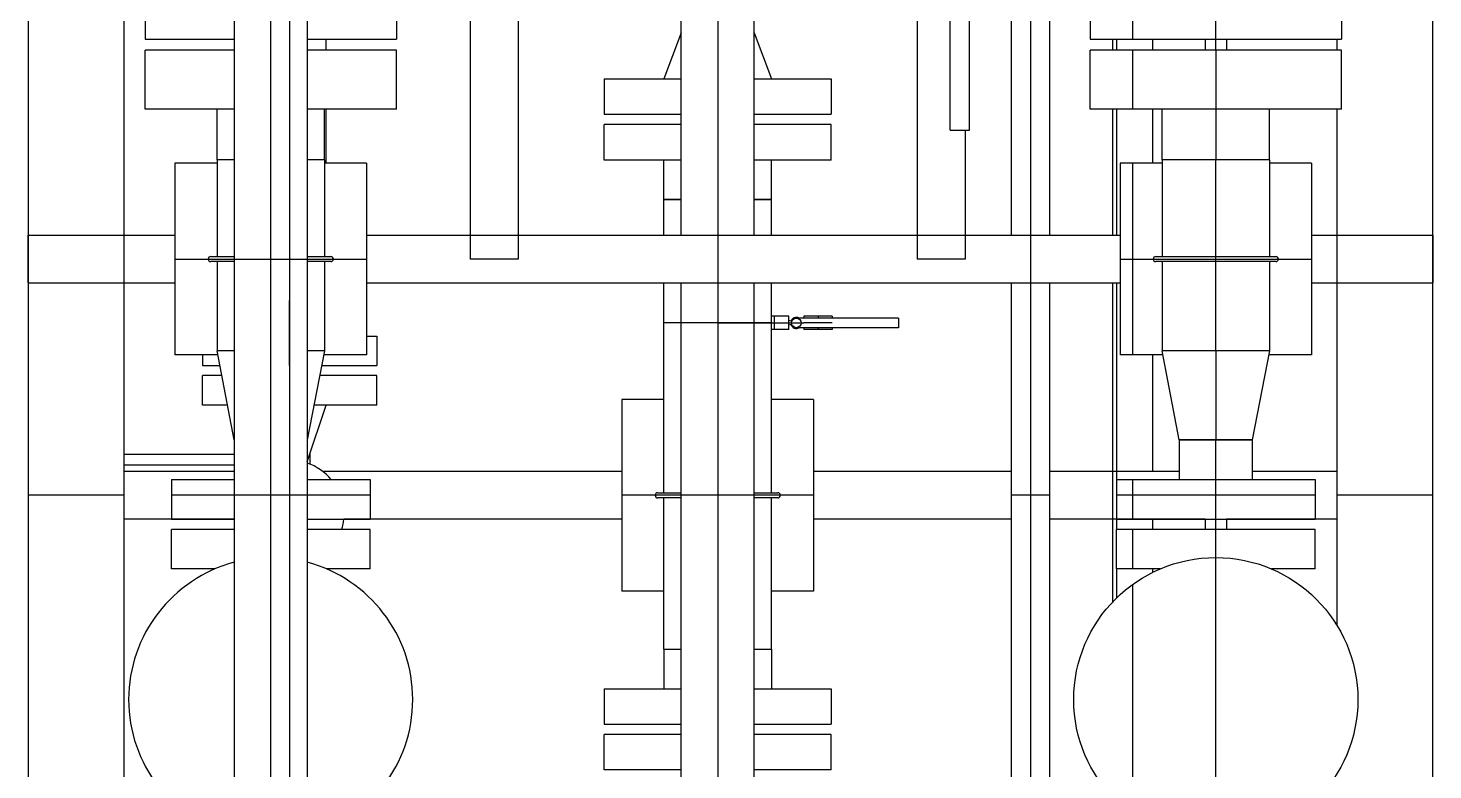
# Model space of a CAD drawing. Header units: inches. Extents: x 517790 to 538444, y 301815 to 302461.
# Drawn here: x 517889.126 to 517891.202, y 302328.835 to 302329.931 of the extents above; entities that cross this region are included whole.
import ezdxf

# ---------------------------------------------------------------- set-up
doc = ezdxf.new("R2010")
doc.units = ezdxf.units.IN
doc.header["$MEASUREMENT"] = 0
doc.layers.add('硅胶总平面底图 工艺装置区', color=253, linetype='Continuous')

msp = doc.modelspace()

# ---------------------------------------------------------------- linework, layer by layer
at = {"layer": '硅胶总平面底图 工艺装置区', "color": 253, "linetype": 'Continuous', "lineweight": -3}
for p, q in [((517891.2023, 302326.2861), (517891.2023, 302332.9497)), ((517889.2671, 302332.2629), (517889.2671, 302326.7808)), ((517889.1255, 302332.2275), (517889.1255, 302326.7808)), ((517890.44, 302331.2003), (517890.44, 302329.5901)), ((517889.4303, 302331.1725), (517889.4303, 302327.0084)), ((517889.4842, 302327.0084), (517889.4842, 302331.1725)), ((517889.5382, 302331.1725), (517889.5382, 302327.0084)), ((517889.5122, 302330.7207), (517889.5122, 302329.5288)), ((517890.8814, 302329.9152), (517890.8814, 302330.5866)), ((517890.0911, 302329.6255), (517890.0911, 302330.4962)), ((517890.145, 302330.4962), (517890.145, 302329.6255)), ((517890.199, 302329.6255), (517890.199, 302330.4962)), ((517889.7792, 302330.3765), (517889.7792, 302329.5901)), ((517889.5126, 302326.2861), (517889.5126, 302330.2887)), ((517890.4887, 302329.7808), (517890.4887, 302330.1112)), ((517890.517, 302329.7808), (517890.517, 302330.1112)), ((517889.85, 302330.0602), (517889.85, 302329.5901)), ((517889.2984, 302330.0021), (517889.2984, 302329.9152)), ((517889.6701, 302330.0021), (517889.6701, 302329.9152)), ((517890.5791, 302329.6255), (517890.5791, 302329.9938)), ((517890.6076, 302329.9938), (517890.6076, 302329.6255)), ((517890.6361, 302329.6255), (517890.6361, 302329.9938)), ((517890.6955, 302330.0021), (517890.6955, 302329.9152)), ((517890.7586, 302329.9152), (517890.7586, 302330.0021)), ((517891.0672, 302330.0021), (517891.0672, 302329.9152)), ((517890.0911, 302329.9247), (517890.0656, 302329.8564)), ((517890.199, 302329.9247), (517890.2245, 302329.8564)), ((517889.2984, 302329.9152), (517889.4303, 302329.9152)), ((517889.5382, 302329.9152), (517889.6701, 302329.9152)), ((517889.5662, 302329.8987), (517889.5662, 302329.9152)), ((517890.6955, 302329.9152), (517890.8814, 302329.9152)), ((517890.7289, 302329.8987), (517890.7289, 302329.9152)), ((517890.7346, 302329.9152), (517890.7346, 302329.8987)), ((517890.7884, 302329.8987), (517890.7884, 302329.9152)), ((517890.8656, 302329.9152), (517890.8656, 302329.8987)), ((517890.8814, 302329.9152), (517891.0672, 302329.9152)), ((517890.8814, 302329.8987), (517890.8814, 302329.9152)), ((517890.8971, 302329.9152), (517890.8971, 302329.8987)), ((517891.0607, 302329.8987), (517891.0607, 302329.9152)), ((517889.4303, 302329.8987), (517889.2984, 302329.8987)), ((517889.2984, 302329.8118), (517889.2984, 302329.8987)), ((517889.6701, 302329.8987), (517889.5382, 302329.8987)), ((517889.6701, 302329.8118), (517889.6701, 302329.8987)), ((517890.8814, 302329.8987), (517890.6955, 302329.8987)), ((517890.6955, 302329.8118), (517890.6955, 302329.8987)), ((517890.7586, 302329.8118), (517890.7586, 302329.8987)), ((517890.8814, 302329.8987), (517890.8814, 302329.7369)), ((517891.0672, 302329.8987), (517890.8814, 302329.8987)), ((517891.0672, 302329.8118), (517891.0672, 302329.8987)), ((517889.9772, 302329.8564), (517890.0911, 302329.8564)), ((517889.9772, 302329.8564), (517889.9772, 302329.804)), ((517890.0656, 302329.8564), (517890.0911, 302329.8564)), ((517890.199, 302329.8564), (517890.2245, 302329.8564)), ((517890.199, 302329.8564), (517890.3129, 302329.8564)), ((517890.3129, 302329.8564), (517890.3129, 302329.804)), ((517889.4303, 302329.8118), (517889.2984, 302329.8118)), ((517889.4048, 302329.7369), (517889.4048, 302329.8118)), ((517889.6701, 302329.8118), (517889.5382, 302329.8118)), ((517889.5637, 302329.7369), (517889.5637, 302329.8118)), ((517889.5662, 302329.7317), (517889.5662, 302329.8118)), ((517889.9772, 302329.804), (517890.0911, 302329.804)), ((517890.199, 302329.804), (517890.3129, 302329.804)), ((517890.8814, 302329.8118), (517890.6955, 302329.8118)), ((517890.7289, 302329.6255), (517890.7289, 302329.8118)), ((517890.7346, 302329.8118), (517890.7346, 302329.6255)), ((517890.7884, 302329.7317), (517890.7884, 302329.8118)), ((517890.8019, 302329.7369), (517890.8019, 302329.8118)), ((517891.0672, 302329.8118), (517890.8814, 302329.8118)), ((517890.9608, 302329.7369), (517890.9608, 302329.8118)), ((517891.0607, 302329.0481), (517891.0607, 302329.8118)), ((517890.0911, 302329.7889), (517889.9772, 302329.7889)), ((517889.9772, 302329.7364), (517889.9772, 302329.7889)), ((517890.3129, 302329.7889), (517890.199, 302329.7889)), ((517890.3129, 302329.7364), (517890.3129, 302329.7889)), ((517890.4887, 302329.7808), (517890.517, 302329.7808)), ((517890.5108, 302329.7808), (517890.5108, 302329.5901)), ((517889.4303, 302329.7369), (517889.4048, 302329.7369)), ((517889.4303, 302329.7369), (517889.4048, 302329.7369)), ((517889.4048, 302329.7369), (517889.4048, 302329.5939)), ((517889.5637, 302329.7369), (517889.5382, 302329.7369)), ((517889.5637, 302329.7369), (517889.5382, 302329.7369)), ((517889.5637, 302329.7369), (517889.5637, 302329.5939)), ((517890.0911, 302329.7364), (517889.9772, 302329.7364)), ((517890.0656, 302329.6781), (517890.0656, 302329.7364)), ((517890.3129, 302329.7364), (517890.199, 302329.7364)), ((517890.2245, 302329.6781), (517890.2245, 302329.7364)), ((517890.8814, 302329.7369), (517890.8019, 302329.7369)), ((517890.9608, 302329.7369), (517890.8019, 302329.7369)), ((517890.8019, 302329.7369), (517890.8019, 302329.5939)), ((517890.9608, 302329.7369), (517890.8814, 302329.7369)), ((517890.8814, 302329.5939), (517890.8814, 302329.7369)), ((517890.9608, 302329.7369), (517890.9608, 302329.5939)), ((517889.3426, 302329.7317), (517889.3426, 302329.4485)), ((517889.4048, 302329.7317), (517889.3426, 302329.7317)), ((517889.6258, 302329.7317), (517889.5637, 302329.7317)), ((517889.6258, 302329.7317), (517889.6258, 302329.4485)), ((517890.7398, 302329.7317), (517890.7398, 302329.4485)), ((517890.8019, 302329.7317), (517890.7398, 302329.7317)), ((517890.7586, 302329.4485), (517890.7586, 302329.7317)), ((517891.023, 302329.7317), (517890.9608, 302329.7317)), ((517891.023, 302329.7317), (517891.023, 302329.4485)), ((517890.0911, 302329.6781), (517890.0656, 302329.6781)), ((517890.0656, 302329.6781), (517890.0911, 302329.6781)), ((517890.0656, 302329.6255), (517890.0656, 302329.6781)), ((517890.2245, 302329.6781), (517890.199, 302329.6781)), ((517890.199, 302329.6781), (517890.2245, 302329.6781)), ((517890.2245, 302329.6255), (517890.2245, 302329.6781)), ((517889.1255, 302329.5547), (517889.1255, 302329.6255)), ((517889.1255, 302329.6255), (517889.3426, 302329.6255)), ((517889.6258, 302329.6255), (517890.7398, 302329.6255)), ((517890.145, 302329.6255), (517890.145, 302329.5547)), ((517890.6076, 302329.6255), (517890.6076, 302329.5547)), ((517891.023, 302329.6255), (517891.2023, 302329.6255)), ((517891.2023, 302329.6255), (517891.2023, 302329.5547)), ((517889.3426, 302329.5901), (517889.6258, 302329.5901)), ((517889.3955, 302329.5939), (517889.4303, 302329.5939)), ((517889.5382, 302329.5939), (517889.573, 302329.5939)), ((517889.85, 302329.5901), (517889.7792, 302329.5901)), ((517890.5108, 302329.5901), (517890.44, 302329.5901)), ((517890.7398, 302329.5901), (517891.023, 302329.5901)), ((517890.7926, 302329.5939), (517890.9701, 302329.5939)), ((517890.8814, 302329.5863), (517890.8814, 302329.5939)), ((517889.4303, 302329.5863), (517889.3955, 302329.5863)), ((517889.4048, 302329.5863), (517889.4048, 302329.4545)), ((517889.573, 302329.5863), (517889.5382, 302329.5863)), ((517889.5637, 302329.5863), (517889.5637, 302329.4545)), ((517890.9701, 302329.5863), (517890.7926, 302329.5863)), ((517890.8019, 302329.5863), (517890.8019, 302329.4545)), ((517890.8814, 302329.4545), (517890.8814, 302329.5863)), ((517890.9608, 302329.5863), (517890.9608, 302329.4545)), ((517889.1255, 302329.5547), (517889.3426, 302329.5547)), ((517889.6258, 302329.5547), (517890.7398, 302329.5547)), ((517890.0656, 302329.4957), (517890.0656, 302329.5547)), ((517890.0911, 302328.7846), (517890.0911, 302329.5547)), ((517890.145, 302329.5547), (517890.145, 302328.7991)), ((517890.199, 302328.7846), (517890.199, 302329.5547)), ((517890.2245, 302329.4957), (517890.2245, 302329.5547)), ((517890.5791, 302328.7846), (517890.5791, 302329.5547)), ((517890.6076, 302329.5547), (517890.6076, 302328.7846)), ((517890.6361, 302328.7846), (517890.6361, 302329.5547)), ((517890.7289, 302329.0832), (517890.7289, 302329.5547)), ((517890.7346, 302329.5547), (517890.7346, 302329.2641)), ((517891.023, 302329.5547), (517891.2023, 302329.5547)), ((517889.5122, 302329.4329), (517889.5122, 302329.5288)), ((517890.2501, 302329.5058), (517890.2245, 302329.5058)), ((517890.2284, 302329.5058), (517890.2284, 302329.4857)), ((517890.2501, 302329.4857), (517890.2501, 302329.5058)), ((517890.2724, 302329.5058), (517890.2724, 302329.5028)), ((517890.3143, 302329.5058), (517890.2724, 302329.5058)), ((517890.2941, 302329.5028), (517890.2941, 302329.5058)), ((517890.3143, 302329.5058), (517890.3143, 302329.5028)), ((517890.2245, 302329.4957), (517890.0656, 302329.4957)), ((517890.0656, 302329.2446), (517890.0656, 302329.4957)), ((517890.145, 302329.4957), (517890.181, 302329.4957)), ((517890.181, 302329.4957), (517890.2245, 302329.4957)), ((517890.181, 302329.4957), (517890.181, 302329.4957)), ((517890.181, 302329.4957), (517890.181, 302329.4957)), ((517890.2245, 302329.4957), (517890.2284, 302329.4957)), ((517890.2245, 302329.2446), (517890.2245, 302329.4957)), ((517890.2501, 302329.4857), (517890.2245, 302329.4857)), ((517890.2284, 302329.4957), (517890.2501, 302329.4957)), ((517890.2534, 302329.4981), (517890.2501, 302329.4991)), ((517890.2501, 302329.4957), (517890.2724, 302329.4957)), ((517890.2534, 302329.4933), (517890.2501, 302329.4923)), ((517890.4123, 302329.5028), (517890.2612, 302329.5028)), ((517890.4123, 302329.4886), (517890.2612, 302329.4886)), ((517890.3143, 302329.4957), (517890.2724, 302329.4957)), ((517890.2724, 302329.4957), (517890.2724, 302329.4957)), ((517890.2724, 302329.4957), (517890.2724, 302329.4957)), ((517890.2724, 302329.4886), (517890.2724, 302329.4857)), ((517890.3143, 302329.4857), (517890.2724, 302329.4857)), ((517890.2941, 302329.4857), (517890.2941, 302329.4886)), ((517890.3143, 302329.4886), (517890.3143, 302329.4857)), ((517890.4123, 302329.5028), (517890.4123, 302329.4957)), ((517890.4123, 302329.4957), (517890.4123, 302329.4886)), ((517889.6258, 302329.4763), (517889.6411, 302329.4763)), ((517889.6411, 302329.4763), (517889.6411, 302329.4329)), ((517889.406, 302329.4485), (517889.3426, 302329.4485)), ((517889.3833, 302329.4485), (517889.3833, 302329.4329)), ((517889.4303, 302329.4545), (517889.4048, 302329.4545)), ((517889.4303, 302329.3226), (517889.4048, 302329.4545)), ((517889.4303, 302329.4545), (517889.4048, 302329.4545)), ((517889.5637, 302329.4545), (517889.5382, 302329.4545)), ((517889.5637, 302329.4545), (517889.5382, 302329.3226)), ((517889.5637, 302329.4545), (517889.5382, 302329.4545)), ((517889.6258, 302329.4485), (517889.5625, 302329.4485)), ((517890.8031, 302329.4485), (517890.7398, 302329.4485)), ((517890.7884, 302329.2762), (517890.7884, 302329.4485)), ((517890.8814, 302329.4545), (517890.8019, 302329.4545)), ((517890.8274, 302329.3226), (517890.8019, 302329.4545)), ((517890.9608, 302329.4545), (517890.8019, 302329.4545)), ((517890.8814, 302329.4545), (517890.8814, 302329.3226)), ((517890.9608, 302329.4545), (517890.8814, 302329.4545)), ((517890.9608, 302329.4545), (517890.9353, 302329.3226)), ((517891.023, 302329.4485), (517890.9596, 302329.4485)), ((517889.3833, 302329.4329), (517889.409, 302329.4329)), ((517889.5595, 302329.4329), (517889.6411, 302329.4329)), ((517889.4119, 302329.4178), (517889.3833, 302329.4178)), ((517889.3833, 302329.3743), (517889.3833, 302329.4178)), ((517889.5122, 302329.4178), (517889.5122, 302329.0073)), ((517889.6411, 302329.4178), (517889.5566, 302329.4178)), ((517889.6411, 302329.3743), (517889.6411, 302329.4178)), ((517890.0034, 302329.3824), (517890.0034, 302329.0992)), ((517890.0656, 302329.3824), (517890.0034, 302329.3824)), ((517890.2866, 302329.3824), (517890.2245, 302329.3824)), ((517890.2866, 302329.3824), (517890.2866, 302329.0992)), ((517889.4203, 302329.3743), (517889.3833, 302329.3743)), ((517889.5382, 302329.2904), (517889.5662, 302329.3743)), ((517889.5662, 302329.3743), (517889.5482, 302329.3743)), ((517889.6411, 302329.3743), (517889.5482, 302329.3743)), ((517890.8814, 302329.3226), (517890.8274, 302329.3226)), ((517890.8274, 302329.3226), (517890.8814, 302329.3226)), ((517890.8274, 302329.3226), (517890.8274, 302329.2641)), ((517890.9353, 302329.3226), (517890.8814, 302329.3226)), ((517890.8814, 302329.2056), (517890.8814, 302329.3226)), ((517890.8814, 302329.3226), (517890.9353, 302329.3226)), ((517890.9353, 302329.3226), (517890.9353, 302329.2641)), ((517889.2671, 302329.3017), (517889.4303, 302329.3017)), ((517889.5423, 302329.2869), (517889.5423, 302329.3027)), ((517889.2671, 302329.2857), (517889.4303, 302329.2857)), ((517889.4303, 302329.2762), (517889.2671, 302329.2762)), ((517889.3374, 302329.2641), (517889.4303, 302329.2641)), ((517889.3374, 302329.2641), (517889.3374, 302329.2056)), ((517889.5382, 302329.2641), (517889.6311, 302329.2641)), ((517890.0034, 302329.2762), (517889.561, 302329.2762)), ((517889.6311, 302329.2641), (517889.6311, 302329.2056)), ((517890.5791, 302329.2762), (517890.2866, 302329.2762)), ((517890.8274, 302329.2762), (517890.6361, 302329.2762)), ((517890.7345, 302329.2641), (517890.8814, 302329.2641)), ((517890.7345, 302329.2641), (517890.7345, 302329.2056)), ((517890.7586, 302329.2056), (517890.7586, 302329.2641)), ((517890.8814, 302329.2641), (517891.0282, 302329.2641)), ((517891.0607, 302329.2762), (517890.9353, 302329.2762)), ((517891.0282, 302329.2641), (517891.0282, 302329.2056)), ((517889.2671, 302329.2408), (517889.1255, 302329.2408)), ((517889.6311, 302329.2408), (517889.3374, 302329.2408)), ((517890.2866, 302329.2408), (517890.0034, 302329.2408)), ((517890.0563, 302329.2446), (517890.0911, 302329.2446)), ((517890.0911, 302329.2371), (517890.0563, 302329.2371)), ((517890.0656, 302329.0132), (517890.0656, 302329.2371)), ((517890.199, 302329.2446), (517890.2338, 302329.2446)), ((517890.2338, 302329.2371), (517890.199, 302329.2371)), ((517890.2245, 302329.0132), (517890.2245, 302329.2371)), ((517890.6361, 302329.2408), (517890.5791, 302329.2408)), ((517891.0282, 302329.2408), (517890.7345, 302329.2408)), ((517891.2023, 302329.2408), (517891.0607, 302329.2408)), ((517889.4303, 302329.2054), (517889.2671, 302329.2054)), ((517889.3374, 302329.2056), (517889.4303, 302329.2056)), ((517889.5382, 302329.2056), (517889.6311, 302329.2056)), ((517890.0034, 302329.2054), (517889.5921, 302329.2054)), ((517890.5791, 302329.2054), (517890.2866, 302329.2054)), ((517890.8656, 302329.2054), (517890.6361, 302329.2054)), ((517890.7345, 302329.2056), (517890.8814, 302329.2056)), ((517890.7346, 302329.2056), (517890.7346, 302329.1905)), ((517890.7884, 302329.1905), (517890.7884, 302329.2054)), ((517890.8656, 302329.2056), (517890.8656, 302329.1905)), ((517890.8814, 302329.1905), (517890.8814, 302329.2056)), ((517890.8814, 302329.2056), (517891.0282, 302329.2056)), ((517890.8971, 302329.2056), (517890.8971, 302329.1905)), ((517891.0607, 302329.2054), (517890.8971, 302329.2054)), ((517889.4303, 302329.1905), (517889.3374, 302329.1905)), ((517889.3374, 302329.1321), (517889.3374, 302329.1905)), ((517889.6311, 302329.1905), (517889.5382, 302329.1905)), ((517889.6311, 302329.1321), (517889.6311, 302329.1905)), ((517890.8814, 302329.1905), (517890.7345, 302329.1905)), ((517890.7345, 302329.1321), (517890.7345, 302329.1905)), ((517890.7586, 302329.1321), (517890.7586, 302329.1905)), ((517891.0282, 302329.1905), (517890.8814, 302329.1905)), ((517890.8814, 302328.7883), (517890.8814, 302329.1905)), ((517891.0282, 302329.1321), (517891.0282, 302329.1905)), ((517889.4021, 302329.1321), (517889.3374, 302329.1321)), ((517889.6311, 302329.1321), (517889.5663, 302329.1321)), ((517890.7993, 302329.1321), (517890.7345, 302329.1321)), ((517890.7346, 302329.1321), (517890.7346, 302329.089)), ((517890.7884, 302329.1271), (517890.7884, 302329.1321)), ((517891.0282, 302329.1321), (517890.9635, 302329.1321)), ((517890.0656, 302329.0992), (517890.0034, 302329.0992)), ((517890.2866, 302329.0992), (517890.2245, 302329.0992)), ((517890.7586, 302328.7471), (517890.7586, 302329.1092)), ((517890.0656, 302329.0132), (517890.0911, 302329.0132)), ((517890.0656, 302329.0132), (517890.0911, 302329.0132)), ((517890.0656, 302329.0132), (517890.0656, 302328.9549)), ((517890.199, 302329.0132), (517890.2245, 302329.0132)), ((517890.199, 302329.0132), (517890.2245, 302329.0132)), ((517890.2245, 302329.0132), (517890.2245, 302328.9549)), ((517889.5122, 302328.9922), (517889.5122, 302328.8963)), ((517889.9772, 302328.9549), (517890.0911, 302328.9549)), ((517889.9772, 302328.9549), (517889.9772, 302328.9024)), ((517890.199, 302328.9549), (517890.3129, 302328.9549)), ((517890.3129, 302328.9549), (517890.3129, 302328.9024)), ((517889.5122, 302328.8963), (517889.5122, 302327.6077)), ((517889.9772, 302328.9024), (517890.0911, 302328.9024)), ((517890.0911, 302328.8873), (517889.9772, 302328.8873)), ((517889.9772, 302328.8349), (517889.9772, 302328.8873)), ((517890.199, 302328.9024), (517890.3129, 302328.9024)), ((517890.3129, 302328.8873), (517890.199, 302328.8873)), ((517890.3129, 302328.8349), (517890.3129, 302328.8873)), ((517890.0911, 302328.8349), (517889.9772, 302328.8349)), ((517890.3129, 302328.8349), (517890.199, 302328.8349))]:
    msp.add_line(p, q, dxfattribs=at)
for centre, radius in [((517890.2612, 302329.4957), 0.00708), ((517890.8814, 302328.9388), 0.21)]:
    msp.add_circle(centre, radius, dxfattribs=at)
for centre, radius, start, end in [((517889.3955, 302329.5901), 0.00378, 90, 270), ((517889.573, 302329.5901), 0.00378, 270, 90), ((517890.7926, 302329.5901), 0.00378, 90, 270), ((517890.9701, 302329.5901), 0.00378, 270, 90), ((517890.2612, 302329.4957), 0.00821, 59.5553, 162.9561), ((517890.2612, 302329.4957), 0.00821, 197.0439, 300.4447), ((517889.5122, 302329.2125), 0.0802, 39.9785, 71.1165), ((517890.0563, 302329.2408), 0.00378, 90, 270), ((517890.2338, 302329.2408), 0.00378, 270, 90), ((517889.5122, 302329.2125), 0.0802, 344.0906, 355.0732), ((517889.4842, 302328.9388), 0.21, 104.8835, 255.1165), ((517889.4842, 302328.9388), 0.21, 284.8835, 75.1165)]:
    msp.add_arc(centre, radius, start, end, dxfattribs=at)

doc.saveas('drawing.dxf')
